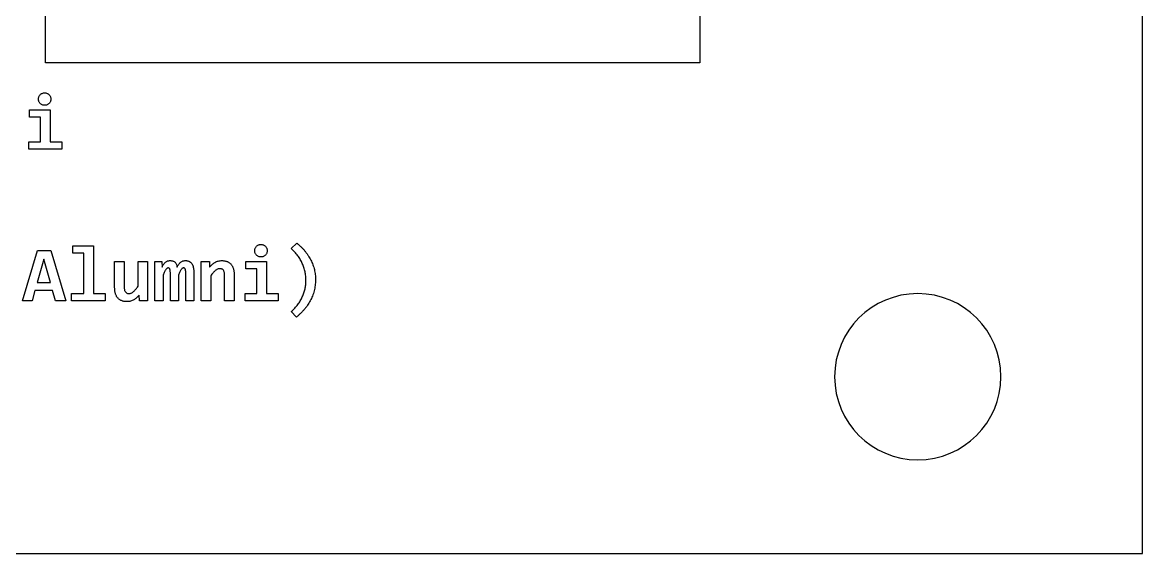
# Model space of a CAD drawing. Extents: x 0 to 260, y 0 to 99.
# Drawn here: x 189.8 to 260.1, y 0.1 to 33.5 of the extents above; entities that cross this region are included whole.
import ezdxf

# ---------------------------------------------------------------- set-up
doc = ezdxf.new("R2010")
doc.units = 0
doc.layers.get('0').update_dxf_attribs({"linetype": 'CONTINUOUS'})

msp = doc.modelspace()

# ---------------------------------------------------------------- linework, layer by layer
at = {"color": 7}
for points in [[(0.120758, 99.386226), (0.120758, 0.120751), (260.120757, 0.120751), (260.120757, 99.386226)], [(191.260571, 72.001242), (232.320003, 72.001242), (232.320003, 30.941811), (191.260571, 30.941811)], [(191.588924, 28.593013)], [(190.215684, 25.520751), (190.215684, 25.980914), (190.951916, 25.980914), (190.951916, 27.545395), (190.2617, 27.545395), (190.2617, 28.005532), (191.550105, 28.005532), (191.550105, 25.980914), (192.286337, 25.980914), (192.286337, 25.520751)], [(190.416281, 15.995751), (189.824561, 15.995751), (190.766422, 19.170751), (191.601154, 19.170751), (192.539416, 15.995751), (191.879397, 15.995751), (191.702529, 16.639958), (190.597462, 16.639958)], [(194.26496, 16.455914), (195.001192, 16.455914), (195.001192, 15.995751), (192.884526, 15.995751), (192.884526, 16.455914), (193.666771, 16.455914), (193.666771, 18.986706), (192.976556, 18.986706), (192.976556, 19.446843), (194.26496, 19.446843)], [(204.861239, 19.531007)], [(191.564485, 17.146132), (191.158982, 18.626503), (190.741258, 17.146132)], [(202.436119, 18.522892)], [(204.526192, 18.020395), (203.835976, 18.020395), (203.835976, 18.480532), (205.124381, 18.480532), (205.124381, 16.455914), (205.860613, 16.455914), (205.860613, 15.995751), (203.78996, 15.995751), (203.78996, 16.455914), (204.526192, 16.455914)], [(251.227958, 11.233251)]]:
    msp.add_lwpolyline(points, close=True, dxfattribs=at)
for points in [[(206.688873, 19.278595), (207.030389, 19.630914)], [(195.599399, 16.81916), (195.599391, 18.480638), (196.19758, 18.480638), (196.19758, 16.865833)], [(197.071845, 16.911765), (197.071845, 18.480532), (197.670034, 18.480532), (197.670034, 15.995751), (197.151651, 15.995751), (197.137285, 16.362437)], [(198.636337, 15.995751), (198.130179, 15.995751), (198.130179, 18.480532), (198.564439, 18.480532), (198.573779, 18.118899)], [(201.627288, 17.565973), (201.627288, 15.995724), (201.029091, 15.995724), (201.029091, 18.480506), (201.547473, 18.480506), (201.56184, 18.113846)], [(198.636279, 17.612884), (198.636337, 15.995751)], [(199.602585, 17.612804), (199.602585, 15.995724), (199.096424, 15.995724), (199.096424, 17.693238)], [(200.568838, 17.776476), (200.568888, 15.995645), (200.06273, 15.995645), (200.06273, 17.693158)], [(203.099757, 17.658789), (203.099752, 15.995751), (202.501564, 15.995751), (202.501564, 17.612725)], [(196.572886, 16.464169), (196.572875, 16.463851)], [(207.020327, 14.983428), (206.688873, 15.321354)]]:
    msp.add_lwpolyline(points, dxfattribs=at)
for points in [[(190.843352, 28.823756), (190.853089, 28.847039), (190.86481, 28.869502), (190.878582, 28.890616)], [(190.878582, 28.890616), (190.892208, 28.911518), (190.907834, 28.931097), (190.925315, 28.948851)], [(190.925315, 28.948851), (190.943016, 28.966843), (190.962597, 28.983009), (190.983552, 28.997032)], [(190.983552, 28.997032), (191.004587, 29.011055), (191.027031, 29.023225), (191.050418, 29.032988)], [(191.050418, 29.032988), (191.074733, 29.043307), (191.10007, 29.051245), (191.125909, 29.056007)], [(191.125909, 29.056007), (191.152402, 29.06077), (191.179418, 29.062357), (191.206437, 29.063945)], [(191.206437, 29.063945), (191.233488, 29.061299), (191.260539, 29.061034), (191.286966, 29.056007)], [(191.286966, 29.056007), (191.312075, 29.051245), (191.33661, 29.043043), (191.360301, 29.032988)], [(191.360301, 29.032988), (191.38369, 29.022934), (191.406272, 29.011293), (191.427166, 28.997032)], [(191.427166, 28.997032), (191.447671, 28.983009), (191.466549, 28.966657), (191.483964, 28.948851)], [(191.483964, 28.948851), (191.501533, 28.930859), (191.517601, 28.911518), (191.531417, 28.890616)], [(191.531417, 28.890616), (191.545308, 28.869714), (191.55695, 28.847119), (191.566647, 28.823756)], [(190.813878, 28.67133), (190.815201, 28.697894), (190.816259, 28.724431), (190.821075, 28.750413)], [(190.821075, 28.592933), (190.816365, 28.618598), (190.815121, 28.645003), (190.813878, 28.67133)], [(190.821075, 28.750413), (190.825652, 28.775549), (190.833483, 28.800102), (190.843352, 28.823756)], [(190.843352, 28.519617), (190.833483, 28.543165), (190.825625, 28.567851), (190.821075, 28.592933)], [(190.878582, 28.452731), (190.86477, 28.473897), (190.853076, 28.496281), (190.843352, 28.519617)], [(190.925315, 28.395237), (190.90772, 28.412699), (190.892128, 28.43204), (190.878582, 28.452731)], [(190.983552, 28.348485), (190.962809, 28.362243), (190.943042, 28.377721), (190.925315, 28.395237)], [(191.050418, 28.311814), (191.026976, 28.321868), (191.004748, 28.334303), (190.983552, 28.348485)], [(191.125909, 28.289589), (191.100059, 28.294087), (191.074604, 28.301495), (191.050418, 28.311814)], [(191.206437, 28.281651), (191.179455, 28.284297), (191.152478, 28.284826), (191.125909, 28.289589)], [(191.286966, 28.289589), (191.26046, 28.284826), (191.233449, 28.283239), (191.206437, 28.281651)], [(191.360301, 28.311814), (191.336726, 28.30176), (191.312075, 28.294087), (191.286966, 28.289589)], [(191.427166, 28.348485), (191.406132, 28.334197), (191.383751, 28.321815), (191.360301, 28.311814)], [(191.483964, 28.395237), (191.466528, 28.378039), (191.447462, 28.362296), (191.427166, 28.348485)], [(191.531417, 28.452731), (191.517659, 28.432093), (191.501649, 28.412752), (191.483964, 28.395237)], [(191.566647, 28.519617), (191.556963, 28.496334), (191.545348, 28.473739), (191.531417, 28.452731)], [(191.566647, 28.823756), (191.576489, 28.799943), (191.584347, 28.775522), (191.588924, 28.750413)], [(191.588924, 28.592933), (191.584347, 28.567798), (191.576463, 28.543298), (191.566647, 28.519617)], [(191.588924, 28.750413), (191.59366, 28.724484), (191.594904, 28.697894), (191.596121, 28.671356)], [(191.596121, 28.671356), (191.594798, 28.645162), (191.59374, 28.618783), (191.588924, 28.593013)], [(204.388151, 19.14633), (204.389474, 19.172894), (204.390532, 19.199431), (204.395348, 19.225413)], [(204.395348, 19.067933), (204.390638, 19.093598), (204.389395, 19.120003), (204.388151, 19.14633)], [(204.395348, 19.225413), (204.399925, 19.250549), (204.407757, 19.275102), (204.417626, 19.298756)], [(204.417626, 18.994617), (204.407757, 19.018165), (204.399899, 19.042851), (204.395348, 19.067933)], [(204.417626, 19.298756), (204.427362, 19.322039), (204.439083, 19.344502), (204.452855, 19.365616)], [(204.452855, 18.927731), (204.439044, 18.948897), (204.427349, 18.971281), (204.417626, 18.994617)], [(204.452855, 19.365616), (204.466481, 19.386518), (204.482105, 19.406097), (204.499588, 19.423851)], [(204.499588, 19.423851), (204.517289, 19.441843), (204.536868, 19.458009), (204.557826, 19.472032)], [(204.557826, 19.472032), (204.578887, 19.486055), (204.601305, 19.498225), (204.624689, 19.507988)], [(204.624689, 19.507988), (204.649004, 19.518307), (204.674343, 19.526245), (204.700182, 19.531007)], [(204.700182, 19.531007), (204.726675, 19.53577), (204.753692, 19.537357), (204.780711, 19.538945)], [(204.780711, 19.538945), (204.807762, 19.536299), (204.834813, 19.536034), (204.861239, 19.531007)], [(204.861237, 19.530928), (204.886346, 19.526165), (204.910881, 19.517963), (204.934571, 19.507909)], [(204.934571, 19.507909), (204.95796, 19.497855), (204.98054, 19.486213), (205.001437, 19.471952)], [(205.001437, 19.471952), (205.021942, 19.457929), (205.04082, 19.441578), (205.058235, 19.423772)], [(205.058235, 19.423772), (205.075803, 19.40578), (205.091869, 19.386439), (205.105688, 19.365537)], [(205.105688, 19.365537), (205.119579, 19.344635), (205.13122, 19.322039), (205.140917, 19.298677)], [(205.140917, 18.994617), (205.131233, 18.971334), (205.119618, 18.948739), (205.105688, 18.927731)], [(205.140917, 19.298677), (205.15076, 19.274864), (205.158618, 19.250443), (205.163195, 19.225334)], [(205.163195, 19.067933), (205.158618, 19.042798), (205.150733, 19.018298), (205.140917, 18.994617)], [(205.163195, 19.225334), (205.167931, 19.199405), (205.169175, 19.172814), (205.170392, 19.146277)], [(205.170392, 19.146277), (205.169069, 19.120083), (205.168011, 19.093704), (205.163195, 19.067933)], [(206.800315, 19.171465), (206.763874, 19.207898), (206.726375, 19.243246), (206.688873, 19.278595)], [(206.904566, 19.061478), (206.870755, 19.099022), (206.836044, 19.135773), (206.800315, 19.171465)], [(207.001629, 18.948606), (206.970127, 18.986944), (206.937782, 19.024595), (206.904566, 19.061478)], [(207.030389, 19.630914), (207.078726, 19.589665), (207.127062, 19.548417), (207.174182, 19.505792)], [(207.174182, 19.505792), (207.220074, 19.464306), (207.26481, 19.421523), (207.308633, 19.377813)], [(207.308633, 19.377813), (207.351246, 19.335321), (207.392998, 19.291983), (207.433733, 19.247691)], [(207.433733, 19.247691), (207.473402, 19.204564), (207.512108, 19.160538), (207.549488, 19.1154)], [(207.549488, 19.1154), (207.585974, 19.071347), (207.621198, 19.026235), (207.655179, 18.980224)], [(198.626987, 18.220261), (198.643444, 18.249551), (198.661004, 18.278232), (198.680189, 18.305828)], [(198.680189, 18.305828), (198.697255, 18.330434), (198.715601, 18.354035), (198.73555, 18.376286)], [(198.73555, 18.376286), (198.75378, 18.396659), (198.773346, 18.415815), (198.794508, 18.433092)], [(198.794508, 18.433092), (198.814034, 18.448967), (198.834939, 18.463387), (198.857058, 18.475505)], [(198.857058, 18.475505), (198.878357, 18.487147), (198.900793, 18.496936), (198.923923, 18.504265)], [(198.923923, 18.504265), (198.948027, 18.511938), (198.9729, 18.517494), (198.997977, 18.520669)], [(198.997977, 18.520669), (199.02537, 18.524373), (199.053013, 18.525432), (199.08066, 18.52649)], [(199.08066, 18.52649), (199.113127, 18.526517), (199.145594, 18.523844), (199.177722, 18.52014)], [(199.177722, 18.52014), (199.206519, 18.516171), (199.235041, 18.509557), (199.262561, 18.500032)], [(199.262561, 18.500032), (199.287643, 18.491301), (199.311869, 18.480188), (199.334459, 18.466245)], [(199.334459, 18.466245), (199.356287, 18.452751), (199.376596, 18.436823), (199.394852, 18.418778)], [(199.394852, 18.418778), (199.41295, 18.400787), (199.429039, 18.381049), (199.443022, 18.359829)], [(199.443022, 18.359829), (199.457495, 18.337869), (199.469716, 18.314427), (199.479691, 18.290085)], [(199.479691, 18.290085), (199.490354, 18.264156), (199.49845, 18.237036), (199.504139, 18.209572)], [(199.575312, 18.220208), (199.593092, 18.249498), (199.611784, 18.278232), (199.632112, 18.305775)], [(199.632112, 18.305775), (199.65021, 18.330381), (199.669585, 18.353902), (199.69035, 18.376233)], [(199.69035, 18.376233), (199.709188, 18.396606), (199.729151, 18.415736), (199.750743, 18.433039)], [(199.750743, 18.433039), (199.770746, 18.449179), (199.792127, 18.463387), (199.814733, 18.475452)], [(199.814733, 18.475452), (199.836746, 18.487094), (199.859921, 18.496883), (199.883755, 18.504212)], [(199.883755, 18.504212), (199.908599, 18.511885), (199.934182, 18.517441), (199.959965, 18.520616)], [(199.959965, 18.520616), (199.987604, 18.524056), (200.015486, 18.525379), (200.043367, 18.526437)], [(200.043367, 18.526437), (200.064957, 18.526464), (200.086553, 18.526464), (200.108074, 18.523527)], [(200.108074, 18.523527), (200.128579, 18.520881), (200.149021, 18.519029), (200.169187, 18.514796)], [(200.169187, 18.514796), (200.188158, 18.510827), (200.206893, 18.5058), (200.225268, 18.499714)], [(200.225268, 18.499714), (200.242916, 18.493893), (200.260249, 18.487014), (200.277034, 18.478812)], [(200.277034, 18.478812), (200.293385, 18.470875), (200.309242, 18.462143), (200.324487, 18.452222)], [(200.324487, 18.452222), (200.339595, 18.442432), (200.35412, 18.431584), (200.367625, 18.419863)], [(200.367625, 18.419863), (200.381251, 18.407957), (200.393845, 18.394728), (200.40573, 18.381022)], [(200.40573, 18.381022), (200.41806, 18.366735), (200.429622, 18.351971), (200.440242, 18.336466)], [(200.440242, 18.336466), (200.451302, 18.320327), (200.461303, 18.303446), (200.470439, 18.286116)], [(200.470439, 18.286116), (200.479964, 18.268125), (200.488563, 18.249604), (200.496316, 18.230765)], [(201.638776, 18.202984), (201.664282, 18.231109), (201.690793, 18.258335), (201.718582, 18.284238)], [(201.718582, 18.284238), (201.745604, 18.309373), (201.773827, 18.333318), (201.803421, 18.355411)], [(201.803421, 18.355411), (201.832572, 18.377106), (201.863052, 18.397188), (201.894731, 18.415074)], [(201.894731, 18.415074), (201.926484, 18.433066), (201.95944, 18.448808), (201.99323, 18.46254)], [(201.99323, 18.46254), (202.027663, 18.476563), (202.062961, 18.488205), (202.098921, 18.497756)], [(202.098921, 18.497756), (202.136928, 18.507811), (202.175674, 18.514954), (202.214676, 18.519452)], [(202.214676, 18.519452), (202.257607, 18.524215), (202.300851, 18.525538), (202.344091, 18.526596)], [(202.344091, 18.526596), (202.37482, 18.526543), (202.405549, 18.526543), (202.436119, 18.522892)], [(202.436127, 18.522839), (202.464816, 18.520193), (202.493361, 18.51596), (202.521685, 18.510668)], [(202.521685, 18.510668), (202.548604, 18.505376), (202.575316, 18.499291), (202.601491, 18.491353)], [(202.601491, 18.491353), (202.626442, 18.483681), (202.650884, 18.47442), (202.674829, 18.464022)], [(202.674829, 18.464022), (202.697953, 18.453968), (202.720594, 18.442855), (202.742411, 18.430235)], [(202.742411, 18.430235), (202.763842, 18.417799), (202.784456, 18.404041), (202.804244, 18.389251)], [(202.804244, 18.389251), (202.823559, 18.374699), (202.842095, 18.359168), (202.859606, 18.342525)], [(202.859606, 18.342525), (202.877439, 18.325592), (202.894208, 18.307521), (202.909935, 18.288603)], [(202.909935, 18.288603), (202.92581, 18.269553), (202.940626, 18.249524), (202.954509, 18.228913)], [(204.499588, 18.870237), (204.481994, 18.887699), (204.466402, 18.90704), (204.452855, 18.927731)], [(204.557826, 18.823485), (204.537082, 18.837243), (204.517313, 18.852721), (204.499588, 18.870237)], [(204.624689, 18.786814), (204.601247, 18.796868), (204.579022, 18.809303), (204.557826, 18.823485)], [(204.700182, 18.764589), (204.674332, 18.769087), (204.648877, 18.776495), (204.624689, 18.786814)], [(204.780708, 18.756651), (204.753729, 18.759297), (204.726752, 18.759826), (204.700182, 18.764589)], [(204.861237, 18.764589), (204.834728, 18.759826), (204.807719, 18.758239), (204.780708, 18.756651)], [(204.934571, 18.786814), (204.910997, 18.77676), (204.886346, 18.769087), (204.861237, 18.764589)], [(205.001437, 18.823485), (204.980402, 18.809197), (204.958021, 18.796815), (204.934571, 18.786814)], [(205.058235, 18.870237), (205.040799, 18.853039), (205.021733, 18.837296), (205.001437, 18.823485)], [(205.105688, 18.927731), (205.09193, 18.907093), (205.075917, 18.887752), (205.058235, 18.870237)], [(207.0915, 18.833566), (207.062591, 18.872697), (207.032516, 18.910983), (207.001629, 18.948606)], [(207.174182, 18.714926), (207.147631, 18.75517), (207.120138, 18.794778), (207.0915, 18.833566)], [(207.249675, 18.594144), (207.225572, 18.635049), (207.200336, 18.675292), (207.174182, 18.714926)], [(207.317978, 18.470478), (207.296361, 18.512308), (207.273578, 18.553557), (207.249675, 18.594144)], [(207.379091, 18.343928), (207.359803, 18.386631), (207.339478, 18.428859), (207.317978, 18.470478)], [(207.433013, 18.215949), (207.416133, 18.259076), (207.398138, 18.301727), (207.379091, 18.343928)], [(207.655179, 18.980224), (207.688513, 18.935086), (207.720652, 18.889049), (207.751521, 18.842191)], [(207.751521, 18.842191), (207.781776, 18.796259), (207.810814, 18.749507), (207.838516, 18.701988)], [(207.838516, 18.701988), (207.865742, 18.655289), (207.891679, 18.607823), (207.916166, 18.559616)], [(207.916166, 18.559616), (207.940402, 18.511938), (207.96322, 18.463493), (207.984468, 18.414386)], [(207.984468, 18.414386), (208.005582, 18.365623), (208.02514, 18.316199), (208.043425, 18.266272)], [(198.573779, 18.118899), (198.59103, 18.152951), (198.608291, 18.187003), (198.626987, 18.220261)], [(198.683012, 17.727316), (198.666978, 17.689401), (198.651633, 17.651196), (198.636279, 17.612884)], [(198.72687, 17.824392), (198.711153, 17.792536), (198.696834, 17.760019), (198.683012, 17.727316)], [(198.76929, 17.902735), (198.75413, 17.87707), (198.740017, 17.851009), (198.72687, 17.824392)], [(198.808835, 17.963139), (198.794521, 17.943825), (198.781569, 17.923452), (198.76929, 17.902735)], [(198.84694, 18.008436), (198.833208, 17.994413), (198.820561, 17.979041), (198.808835, 17.963139)], [(198.883606, 18.040795), (198.870403, 18.031005), (198.858285, 18.020157), (198.84694, 18.008436)], [(198.918118, 18.060109), (198.905709, 18.055876), (198.894306, 18.048732), (198.883606, 18.040795)], [(198.950532, 18.066459), (198.939473, 18.063813), (198.928466, 18.063549), (198.918118, 18.060109)], [(198.994448, 18.060638), (198.980399, 18.064872), (198.965492, 18.065665), (198.950532, 18.066459)], [(199.02824, 18.042647), (199.018133, 18.050584), (199.006624, 18.056934), (198.994448, 18.060638)], [(199.054117, 18.013886), (199.047211, 18.024734), (199.038453, 18.034524), (199.02824, 18.042647)], [(199.072082, 17.972929), (199.067611, 17.987216), (199.062107, 18.001292), (199.054117, 18.013886)], [(199.084306, 17.920436), (199.081369, 17.938163), (199.077479, 17.955705), (199.072082, 17.972929)], [(199.091502, 17.856433), (199.089915, 17.877864), (199.087825, 17.899269), (199.084306, 17.920436)], [(199.095101, 17.780947), (199.094307, 17.806083), (199.093249, 17.831297), (199.091502, 17.856433)], [(199.096424, 17.693238), (199.096159, 17.722474), (199.095894, 17.751711), (199.095101, 17.780947)], [(199.504139, 18.209572), (199.51033, 18.179701), (199.513717, 18.149327), (199.517077, 18.118899)], [(199.517077, 18.118899), (199.536074, 18.152872), (199.555087, 18.186897), (199.575312, 18.220208)], [(199.647879, 17.727237), (199.632295, 17.689322), (199.617444, 17.651116), (199.602585, 17.612804)], [(199.690299, 17.824312), (199.675245, 17.792351), (199.661298, 17.759913), (199.647879, 17.727237)], [(199.730561, 17.902656), (199.716088, 17.876991), (199.702817, 17.850877), (199.690299, 17.824312)], [(199.768666, 17.96306), (199.754776, 17.943745), (199.742287, 17.923399), (199.730561, 17.902656)], [(199.806055, 18.008357), (199.792455, 17.994334), (199.780099, 17.978988), (199.768666, 17.96306)], [(199.84344, 18.040715), (199.829841, 18.03119), (199.817511, 18.020078), (199.806055, 18.008357)], [(199.880829, 18.06003), (199.867494, 18.055796), (199.855005, 18.048653), (199.84344, 18.040715)], [(199.918272, 18.06638), (199.905519, 18.063734), (199.892846, 18.063734), (199.880829, 18.06003)], [(199.962188, 18.060559), (199.948165, 18.064792), (199.933243, 18.065586), (199.918272, 18.06638)], [(199.995261, 18.042567), (199.985445, 18.050505), (199.974121, 18.056855), (199.962188, 18.060559)], [(200.020423, 18.013807), (200.013676, 18.024655), (200.005236, 18.034445), (199.995261, 18.042567)], [(200.038388, 17.972849), (200.03389, 17.987137), (200.028307, 18.00116), (200.020423, 18.013807)], [(200.050612, 17.920356), (200.047675, 17.938083), (200.043812, 17.955652), (200.038388, 17.972849)], [(200.057808, 17.856353), (200.056221, 17.877785), (200.054104, 17.899189), (200.050612, 17.920356)], [(200.061407, 17.780868), (200.060613, 17.806003), (200.059555, 17.831218), (200.057808, 17.856353)], [(200.06273, 17.693158), (200.062465, 17.722395), (200.0622, 17.751631), (200.061407, 17.780868)], [(200.496316, 18.230765), (200.504676, 18.210392), (200.512085, 18.189861), (200.518593, 18.168932)], [(200.518593, 18.168932), (200.525473, 18.146972), (200.531373, 18.124562), (200.536559, 18.102072)], [(200.536559, 18.102072), (200.542168, 18.07773), (200.546957, 18.053336), (200.550926, 18.02873)], [(200.550926, 18.02873), (200.555132, 18.0028), (200.55844, 17.97658), (200.56098, 17.95036)], [(200.56098, 17.95036), (200.563705, 17.922393), (200.565557, 17.894321), (200.566721, 17.866249)], [(200.566721, 17.866249), (200.568044, 17.836298), (200.568309, 17.806347), (200.568838, 17.776476)], [(201.56184, 18.113846), (201.587134, 18.143876), (201.612407, 18.173906), (201.638776, 18.202984)], [(201.702781, 17.665218), (201.677275, 17.632384), (201.652283, 17.599205), (201.627288, 17.565973)], [(201.775396, 17.754383), (201.750234, 17.725464), (201.7263, 17.695487), (201.702781, 17.665218)], [(201.846574, 17.831297), (201.822233, 17.806162), (201.79832, 17.780736), (201.775396, 17.754383)], [(201.915596, 17.898158), (201.891545, 17.876991), (201.868887, 17.854316), (201.846574, 17.831297)], [(201.984618, 17.951365), (201.960356, 17.935226), (201.937406, 17.917366), (201.915596, 17.898158)], [(202.055796, 17.990206), (202.030899, 17.979623), (202.00719, 17.966394), (201.984618, 17.951365)], [(202.127694, 18.012431), (202.103061, 18.007669), (202.078915, 17.999996), (202.055796, 17.990206)], [(202.201756, 18.020369), (202.176912, 18.017723), (202.152065, 18.017194), (202.127694, 18.012431)], [(202.272217, 18.014019), (202.248987, 18.018252), (202.225376, 18.01931), (202.201756, 18.020369)], [(202.332611, 17.995233), (202.313402, 18.003964), (202.292966, 18.01005), (202.272217, 18.014019)], [(202.384377, 17.962875), (202.368581, 17.975839), (202.351161, 17.986687), (202.332611, 17.995233)], [(202.426798, 17.918292), (202.4146, 17.934697), (202.400307, 17.949857), (202.384377, 17.962875)], [(202.459151, 17.861513), (202.450314, 17.881357), (202.439757, 17.900751), (202.426798, 17.918292)], [(202.482884, 17.791054), (202.476957, 17.815131), (202.469205, 17.838785), (202.459151, 17.861513)], [(202.496536, 17.708372), (202.493838, 17.73618), (202.489551, 17.763882), (202.482884, 17.791054)], [(202.501564, 17.612725), (202.500505, 17.64466), (202.499711, 17.676569), (202.496536, 17.708372)], [(202.954509, 18.228913), (202.968585, 18.208011), (202.981687, 18.186501), (202.993334, 18.164223)], [(202.993334, 18.164223), (203.005505, 18.140939), (203.016088, 18.116809), (203.02569, 18.092309)], [(203.02569, 18.092309), (203.035612, 18.066909), (203.044502, 18.041377), (203.052291, 18.015394)], [(203.052291, 18.015394), (203.060387, 17.988381), (203.067266, 17.960996), (203.07314, 17.933427)], [(203.07314, 17.933427), (203.079279, 17.90464), (203.084332, 17.875615), (203.088248, 17.846432)], [(203.088248, 17.846432), (203.092323, 17.81611), (203.095154, 17.785657), (203.096873, 17.755124)], [(203.096873, 17.755124), (203.098725, 17.72303), (203.099255, 17.690909), (203.099757, 17.658789)], [(207.479747, 18.086541), (207.465327, 18.130091), (207.449727, 18.173245), (207.433013, 18.215949)], [(207.519291, 17.955678), (207.507253, 17.999652), (207.494076, 18.043282), (207.479747, 18.086541)], [(207.551644, 17.824127), (207.542066, 17.86826), (207.531219, 17.912128), (207.519291, 17.955678)], [(207.576806, 17.69038), (207.56961, 17.735174), (207.561275, 17.779783), (207.551644, 17.824127)], [(207.594771, 17.55666), (207.58993, 17.601375), (207.583924, 17.645983), (207.576806, 17.69038)], [(208.043425, 18.266272), (208.061602, 18.21669), (208.078517, 18.166604), (208.093754, 18.116016)], [(208.093754, 18.116016), (208.109047, 18.065189), (208.122676, 18.01386), (208.134736, 17.96216)], [(208.134736, 17.96216), (208.146801, 17.910461), (208.157305, 17.858417), (208.166369, 17.806136)], [(208.166369, 17.806136), (208.175524, 17.753404), (208.183197, 17.700408), (208.189388, 17.647253)], [(208.189388, 17.647253), (208.195632, 17.59349), (208.200315, 17.539515), (208.203041, 17.485487)], [(196.996352, 16.812572), (197.021963, 16.845275), (197.046911, 16.878533), (197.071845, 16.911765)], [(207.551644, 16.751401), (207.561249, 16.794766), (207.569636, 16.838422), (207.576806, 16.882263)], [(207.576806, 16.882263), (207.584003, 16.926184), (207.589956, 16.97029), (207.594771, 17.014555)], [(207.605567, 17.42077), (207.60345, 17.466146), (207.599666, 17.511469), (207.594771, 17.55666)], [(207.594771, 17.014555), (207.59964, 17.059243), (207.603344, 17.10409), (207.605567, 17.14899)], [(207.609165, 17.284166), (207.608371, 17.329727), (207.607842, 17.375262), (207.605567, 17.42077)], [(207.605567, 17.14899), (207.607683, 17.194022), (207.608477, 17.239081), (207.609165, 17.284166)], [(208.18579, 16.961347), (208.178461, 16.903536), (208.168962, 16.845989), (208.157749, 16.788786)], [(208.201612, 17.138221), (208.19841, 17.079113), (208.193225, 17.020085), (208.18579, 16.961347)], [(208.207353, 17.320837), (208.20603, 17.25993), (208.204972, 17.199023), (208.201612, 17.138221)], [(208.203041, 17.485487), (208.205819, 17.430639), (208.206586, 17.375738), (208.207353, 17.320837)], [(195.602283, 16.722905), (195.600167, 16.754972), (195.599902, 16.787093), (195.599399, 16.81916)], [(195.611623, 16.631597), (195.607575, 16.661945), (195.604188, 16.692372), (195.602283, 16.722905)], [(195.62599, 16.544602), (195.620037, 16.573389), (195.615512, 16.60244), (195.611623, 16.631597)], [(195.646839, 16.462634), (195.638743, 16.489648), (195.631705, 16.517006), (195.62599, 16.544602)], [(195.67344, 16.38572), (195.663439, 16.410855), (195.654628, 16.436626), (195.646839, 16.462634)], [(195.705794, 16.314521), (195.693781, 16.337539), (195.683066, 16.361484), (195.67344, 16.38572)], [(195.744618, 16.248375), (195.730569, 16.269806), (195.71757, 16.291819), (195.705794, 16.314521)], [(195.788476, 16.188711), (195.77276, 16.207761), (195.758194, 16.227737), (195.744618, 16.248375)], [(195.838805, 16.134789), (195.820919, 16.151722), (195.804129, 16.169741), (195.788476, 16.188711)], [(196.19758, 16.865833), (196.198638, 16.834162), (196.199697, 16.802465), (196.202607, 16.770927)], [(196.202607, 16.770927), (196.205279, 16.743093), (196.209565, 16.715364), (196.216259, 16.688244)], [(196.216259, 16.688244), (196.222213, 16.664167), (196.230097, 16.640567), (196.239993, 16.617786)], [(196.239993, 16.617786), (196.248856, 16.597413), (196.25936, 16.577596), (196.272346, 16.559551)], [(196.272346, 16.559551), (196.284464, 16.542618), (196.298725, 16.527404), (196.314764, 16.514254)], [(196.314764, 16.514254), (196.330533, 16.50129), (196.347993, 16.490442), (196.366532, 16.481896)], [(196.366532, 16.481896), (196.386217, 16.4729), (196.407111, 16.466286), (196.428363, 16.462581)], [(196.428363, 16.462581), (196.451805, 16.458348), (196.475673, 16.45729), (196.499544, 16.456231)], [(196.499544, 16.456231), (196.524176, 16.458877), (196.548825, 16.459406), (196.572886, 16.464169)], [(196.572875, 16.463851), (196.59727, 16.468614), (196.621085, 16.476816), (196.644054, 16.48687)], [(196.644054, 16.48687), (196.66866, 16.497453), (196.692279, 16.510153), (196.714512, 16.52497)], [(196.714512, 16.52497), (196.738669, 16.54111), (196.761177, 16.559525), (196.782817, 16.578892)], [(196.782817, 16.578892), (196.806709, 16.600323), (196.829548, 16.62276), (196.851839, 16.645752)], [(196.851839, 16.645752), (196.876498, 16.671152), (196.900506, 16.697346), (196.923737, 16.724122)], [(196.979101, 16.192759), (196.952529, 16.167888), (196.92475, 16.144261), (196.895701, 16.122301)], [(196.923737, 16.724122), (196.94874, 16.752962), (196.972833, 16.782542), (196.996352, 16.812572)], [(197.058907, 16.274013), (197.033242, 16.246046), (197.006821, 16.218715), (196.979101, 16.192759)], [(197.137285, 16.362437), (197.111408, 16.332724), (197.085553, 16.303011), (197.058907, 16.274013)], [(207.317978, 16.120131), (207.339462, 16.16056), (207.359856, 16.201543), (207.379091, 16.243083)], [(207.379091, 16.243083), (207.398168, 16.284305), (207.416109, 16.32603), (207.433013, 16.368178)], [(207.433013, 16.368178), (207.449682, 16.409718), (207.465329, 16.451654), (207.479747, 16.494014)], [(207.479747, 16.494014), (207.49414, 16.536268), (207.507292, 16.578972), (207.519291, 16.621993)], [(207.519291, 16.621993), (207.53125, 16.664829), (207.542045, 16.707982), (207.551644, 16.751401)], [(208.015393, 16.303487), (207.995179, 16.251761), (207.973348, 16.200697), (207.949967, 16.150347)], [(208.071474, 16.460227), (208.05417, 16.407495), (208.035591, 16.355161), (208.015393, 16.303487)], [(208.119644, 16.621993), (208.105304, 16.567595), (208.089026, 16.513672), (208.071474, 16.460227)], [(208.157749, 16.788786), (208.146796, 16.7328), (208.134201, 16.677132), (208.119644, 16.621993)], [(246.008258, 16.452951), (243.125498, 16.452951), (240.788558, 14.116018), (240.788558, 11.233251)], [(251.227958, 11.233251), (251.227958, 14.116018), (248.891018, 16.452951), (246.008258, 16.452951)], [(195.895606, 16.087323), (195.875788, 16.102139), (195.856752, 16.117829), (195.838805, 16.134789)], [(195.957436, 16.046339), (195.936058, 16.058774), (195.915455, 16.072533), (195.895606, 16.087323)], [(196.025738, 16.011837), (196.002349, 16.022156), (195.979484, 16.033533), (195.957436, 16.046339)], [(196.099792, 15.984506), (196.074578, 15.991914), (196.049874, 16.001174), (196.025738, 16.011837)], [(196.179601, 15.96572), (196.152709, 15.970747), (196.125978, 15.976568), (196.099792, 15.984506)], [(196.265877, 15.953549), (196.236958, 15.956195), (196.20819, 15.960429), (196.179601, 15.96572)], [(196.357187, 15.949845), (196.326697, 15.949792), (196.296203, 15.949792), (196.265877, 15.953549)], [(196.485166, 15.956989), (196.442724, 15.952227), (196.399957, 15.950904), (196.357187, 15.949845)], [(196.601638, 15.979214), (196.563414, 15.968895), (196.52443, 15.961487), (196.485166, 15.956989)], [(196.708048, 16.015171), (196.673369, 16.000883), (196.637844, 15.988977), (196.601638, 15.979214)], [(196.805828, 16.062611), (196.774369, 16.044619), (196.741606, 16.028903), (196.708048, 16.015171)], [(196.895701, 16.122301), (196.866997, 16.100605), (196.837054, 16.080497), (196.805828, 16.062611)], [(206.800315, 15.429198), (206.835925, 15.464785), (206.870707, 15.501218), (206.904566, 15.538498)], [(206.904566, 15.538498), (206.937819, 15.57509), (206.970186, 15.612502), (207.001629, 15.650655)], [(207.001629, 15.650655), (207.032455, 15.688067), (207.062398, 15.726193), (207.0915, 15.764955)], [(207.0915, 15.764955), (207.119971, 15.802896), (207.147639, 15.841419), (207.174182, 15.88071)], [(207.174182, 15.88071), (207.200429, 15.919577), (207.225561, 15.959159), (207.249675, 15.999349)], [(207.249675, 15.999349), (207.273461, 16.039036), (207.296274, 16.07928), (207.317978, 16.120131)], [(207.606297, 15.585223), (207.572261, 15.541117), (207.536899, 15.498069), (207.500606, 15.455815)], [(207.704076, 15.719658), (207.672705, 15.673991), (207.640158, 15.629091), (207.606297, 15.585223)], [(207.793947, 15.858432), (207.765309, 15.811336), (207.735273, 15.765113), (207.704076, 15.719658)], [(207.875912, 16.002233), (207.849904, 15.953576), (207.82262, 15.905581), (207.793947, 15.858432)], [(207.949967, 16.150347), (207.92671, 16.100261), (207.901942, 16.050916), (207.875912, 16.002233)], [(206.688873, 15.321354), (206.726311, 15.35702), (206.76375, 15.392659), (206.800315, 15.429198)], [(207.149025, 15.094871), (207.106769, 15.057009), (207.063549, 15.020232), (207.020327, 14.983428)], [(207.271972, 15.210626), (207.231914, 15.171071), (207.190943, 15.132442), (207.149025, 15.094871)], [(207.389164, 15.331435), (207.350913, 15.290371), (207.311895, 15.250049), (207.271972, 15.210626)], [(207.500606, 15.455815), (207.464329, 15.413561), (207.427124, 15.372154), (207.389164, 15.331435)], [(240.788558, 11.233251), (240.788558, 8.350483), (243.125498, 6.013551), (246.008258, 6.013551)], [(246.008258, 6.013551), (248.891018, 6.013551), (251.227958, 8.350483), (251.227958, 11.233251)]]:
    msp.add_open_spline(points, degree=3, dxfattribs=at)

doc.saveas('drawing.dxf')
